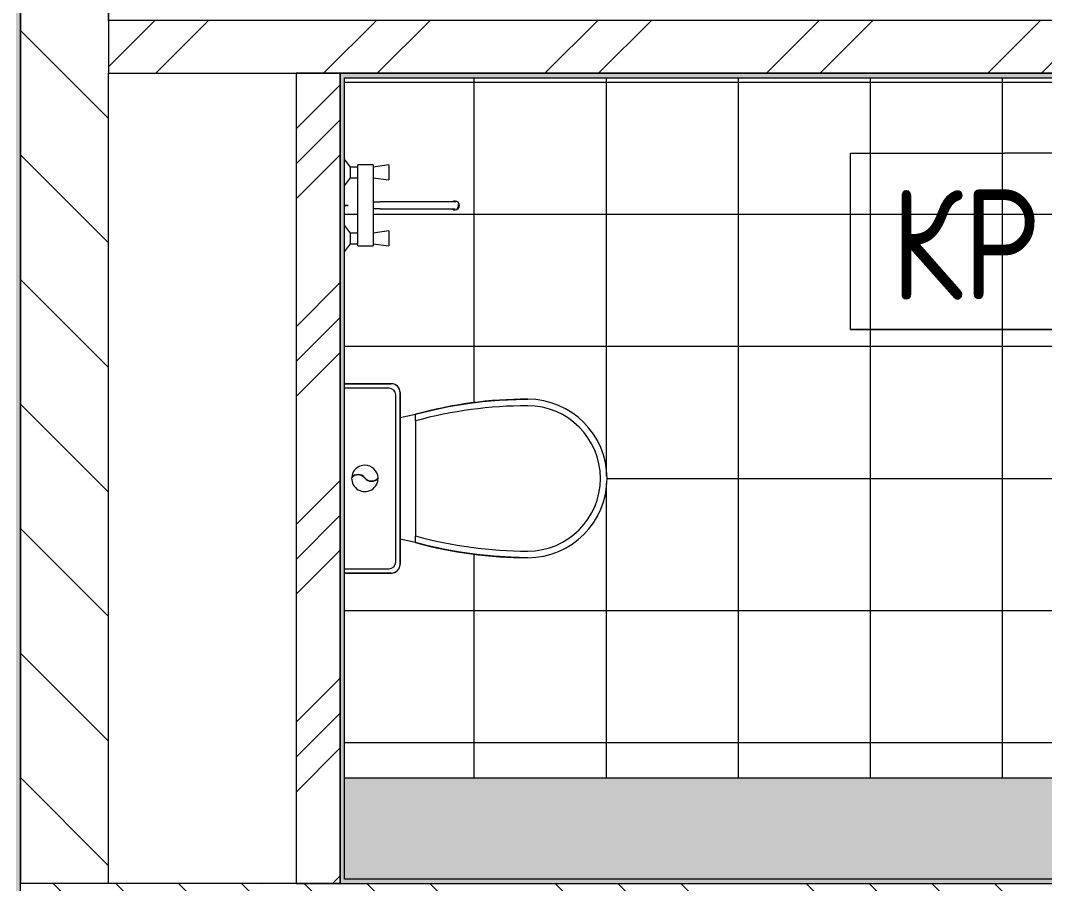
# Model space of a CAD drawing. Header units: millimetres. Extents: x 97 to 215964, y -4577 to 60645.
# Drawn here: x 195298 to 197624, y 23665 to 25625 of the extents above; entities that cross this region are included whole.
import ezdxf

# ---------------------------------------------------------------- set-up
doc = ezdxf.new("R2010")
doc.units = ezdxf.units.MM
doc.linetypes.add('ADSK_Линия сетки', pattern=[2500, 2000, -250, 0, -250])
for name, color, linetype, lineweight in [('A-FLOR-____-IDEN', 11, 'Continuous', 20), ('A-FLOR-____-OTLN', 192, 'Continuous', 9), ('A-FLOR-____-PATT', 8, 'Continuous', 9), ('A-GENM-____-OTLN', 13, 'Continuous', 9), ('A-WALL-____-MCUT', 113, 'Continuous', 9), ('A-WALL-____-PATT', 111, 'Continuous', 9), ('A-WALL-FNSH-MCUT', 113, 'Continuous', 9), ('P-SANR-FIXT-OTLN', 6, 'Continuous', 9), ('S-GRID-____-OTLN', 1, 'Continuous', 9)]:
    doc.layers.add(name, color=color, linetype=linetype, lineweight=lineweight)
doc.styles.add('GOST Common', font='GOST_Common.ttf', dxfattribs={"width": 0.9, "height": 250})
pattern_1 = [(270, (197528.47, 24585), (300, 2e-14), []), (0, (197528.47, 24585), (0, 300), [])]

# ---------------------------------------------------------------- blocks, each defined once
blk = doc.blocks.new('0083_СОШ675_АР_R22_rvt-1-О_АИ_ПП_8_400_Целиком')
at = {"layer": 'A-FLOR-____-PATT', "lineweight": 5}
h = blk.add_hatch(color=221, dxfattribs=at)
h.paths.add_polyline_path([(137831.4, 23675), (139232.2, 23675), (139232.2, 23905), (137236.2, 23905), (137236.2, 23675)])
h.paths.add_polyline_path([(139426.5, 23850.2), (139437.8, 23850.2), (139448, 23855.1), (139455.1, 23864), (139457.6, 23875), (139455.1, 23886), (139448, 23894.8), (139437.8, 23899.7), (139426.5, 23899.7), (139416.3, 23894.8), (139409.3, 23886), (139406.8, 23875), (139409.3, 23864), (139416.3, 23855.1)])
at = {"layer": 'A-WALL-____-PATT', "lineweight": 5}
h = blk.add_hatch(dxfattribs=at)
h.set_pattern_fill('FP_10', color=10, style=0, pattern_type=2)
h.set_pattern_definition([(135, (0, 0), (-141.42136, -141.42136), [])])
h.paths.add_polyline_path([(136700, 18825), (136700, 19025), (136500, 19025), (136500, 18825), (136573.6, 18825)])
h.paths.add_polyline_path([(136700, 19425), (136700, 22425), (136500, 22425), (136500, 19425), (136573.6, 19425)])
h.paths.add_polyline_path([(136500, 22825), (136700, 22825), (136700, 23465), (136500, 23465)])
h.paths.add_polyline_path([(136700, 23665), (136700, 25675), (136500, 25675), (136500, 23665), (136573.6, 23665)])
h.paths.add_polyline_path([(136700, 27875), (136700, 28125), (136500, 28125), (136500, 27875), (136573.6, 27875)])
h = blk.add_hatch(dxfattribs=at)
h.set_pattern_fill('FP_7', color=10, style=0, pattern_type=2)
h.set_pattern_definition([(45, (0, 0), (-251.4472, 251.4472), []), (45, (0, 381), (-251.4472, 251.4472), [])])
h.paths.add_polyline_path([(139089.1, 25505), (140250, 25505), (140250, 25625), (136700, 25625), (136700, 25505), (137831.4, 25505)])
h = blk.add_hatch(dxfattribs=at)
h.set_pattern_fill('FP_11', color=10, style=0, pattern_type=2)
h.set_pattern_definition([(45, (0, 0), (-224.5064, 224.5064), []), (45, (79.38, 0), (0, 449.0128), []), (45, (-79.38, 0), (0, 449.0128), [])])
h.paths.add_polyline_path([(137202.5, 23665), (137226.2, 23665), (137226.2, 25505), (137126.2, 25505), (137126.2, 23665)])
at = {"layer": 'A-FLOR-____-OTLN', "color": 90}
blk.add_line((137236.2, 23905), (139232.2, 23905), dxfattribs=at)
at = {"layer": 'A-WALL-____-MCUT', "color": 50, "lineweight": 13}
for p, q in [((136500, 25675), (136500, 23665)), ((136700, 25625), (136700, 25675)), ((140250, 25625), (136700, 25625)), ((136700, 25505), (140250, 25505)), ((136700, 23665), (136700, 25505)), ((137226.2, 25505), (137126.2, 25505)), ((137126.2, 25505), (137126.2, 23665)), ((137226.2, 23665), (137226.2, 25505)), ((137126.2, 23665), (137226.2, 23665))]:
    blk.add_line(p, q, dxfattribs=at)
at = {"layer": 'A-WALL-____-MCUT', "color": 10, "lineweight": 5}
blk.add_line((136700, 25625), (136700, 25505), dxfattribs=at)
blk = doc.blocks.new('MiraCad_GMd_-Ut_TaskBox_FormVertical - MiraCad_GMd_-Ut_TaskBox_FormVertical-3390830-О_АИ_ПП_8_400_Целиком')
at = {"layer": 'A-GENM-____-OTLN', "lineweight": 18}
h = blk.add_hatch(color=256, dxfattribs=at)
h.paths.add_polyline_path([(125.2, -101), (125.2, -100), (-175, -101)])
h.paths.add_polyline_path([(175, 100), (175, 101), (-175, 100)])
at = {"layer": 'A-GENM-____-OTLN', "color": 170, "lineweight": 18}
for p, q in [((-175, 101), (175, 101)), ((-173.3, 100), (-175, 101)), ((-175, 101), (175, 101)), ((173.3, 100), (175, 101)), ((-175, -101), (-173.2, -100)), ((125.2, -101), (-175, -101)), ((125.2, -101), (-175, -101))]:
    blk.add_line(p, q, dxfattribs=at)
blk = doc.blocks.new('ВК_Унитаз_ГОСТ 30493-96_R20 - С косым выпуском-V194-О_АИ_ПП_8_400_Целиком')
at = {"layer": 'P-SANR-FIXT-OTLN', "color": 170, "lineweight": 18}
for p, q in [((130, 215), (24, 215)), ((24, 215), (130, 215)), ((125, 205), (25, 205)), ((140, -190), (140, 190)), ((150, 195), (150, 190.8)), ((150, -195), (150, 195)), ((150, 195), (150, -195)), ((185, 145), (150, 137.4)), ((185, 130.7), (185, 145.7)), ((185, 130.7), (185, -130.7)), ((150, -137.4), (185, -145)), ((185, -145.7), (185, -130.7)), ((25, -205), (125, -205)), ((24, -215), (130, -215)), ((130, -215), (24, -215))]:
    blk.add_line(p, q, dxfattribs=at)
at = {"layer": 'P-SANR-FIXT-OTLN', "color": 170, "lineweight": 18, "flags": 128}
for points in [[(185, 145.7), (222.5, 155.2), (260.3, 163.1), (298.4, 169.6), (336.7, 174.5), (375.2, 177.8), (413.8, 179.6), (440, 180)], [(440, -180), (401.4, -179.2), (362.8, -176.9), (324.4, -173.1), (286.1, -167.7), (248.1, -160.7), (210.4, -152.3), (185, -145.7)]]:
    blk.add_lwpolyline(points, dxfattribs=at)
at = {"layer": 'P-SANR-FIXT-OTLN', "color": 170, "lineweight": 18}
for centre, radius, start, end in [((130, 195), 20, 360, 90), ((130, 195), 20, 80, 90), ((130, 195), 20, 0, 90), ((130, 195), 20, 50, 70), ((125, 190), 15, 0, 90), ((130, 195), 20, 30, 40), ((130, 195), 20, 20, 28.6076), ((130, 195), 20, 360, 10), ((440, -786), 966, 90, 105.3062), ((440, -786), 966, 90, 105.3062), ((440, -801), 966, 90, 105.3062), ((440, 0), 180, 0, 90), ((440, 0), 180, 270, 90), ((440, 0), 165, 0, 90), ((70, -0.1), 30, 2.9611, 176.4965), ((55, -10.9), 19.1, 37.7116, 141.5159), ((70, 0.1), 30, 178.194, 1.3536), ((55, -10), 19, 37.7541, 141.885), ((85, 13.3), 19.1, 217.7541, 321.5226), ((85, 12.4), 18.9, 217.7116, 322.1574), ((440, 0), 180, 270, 360), ((440, 0), 165, 270, 0), ((440, 801), 966, 254.6938, 270), ((440, 786), 966, 254.6938, 270), ((440, 786), 966, 254.6938, 270), ((125, -190), 15, 270, 0), ((130, -195), 20, 270, 0), ((130, -195), 20, 270, 0), ((130, -195), 20, 320, 340), ((130, -195), 20, 350, 0), ((130, -195), 20, 270, 280), ((130, -195), 20, 290, 310)]:
    blk.add_arc(centre, radius, start, end, dxfattribs=at)
blk = doc.blocks.new('Смеситель для внутр_поливочного крана - Смеситель-V202-О_АИ_ПП_8_400_Целиком')
at = {"layer": 'P-SANR-FIXT-OTLN', "color": 170, "lineweight": 18}
for p, q in [((-8, 231), (-8, 91)), ((8, 91), (8, 231)), ((-92, 110.1), (-87, 75)), ((-92, 110.1), (-75, 110.1)), ((-89, 111.1), (-89, 110.1)), ((-75, 111.1), (-75, 111.1)), ((-75, 111.1), (-75, 111.1)), ((-75, 110.1), (-58, 110.1)), ((-63, 75), (-58, 110.1)), ((-61, 110.1), (-61, 111.1)), ((58, 110.1), (63, 75)), ((58, 110.1), (75, 110.1)), ((61, 111.1), (61, 110.1)), ((75, 111.1), (75, 111.1)), ((75, 111.1), (75, 111.1)), ((75, 110.1), (92, 110.1)), ((87, 75), (92, 110.1)), ((89, 110.1), (89, 111.1)), ((-92, 75), (-92, 40)), ((-92, 75), (-75, 75)), ((-75, 75), (75, 75)), ((75, 75), (92, 75)), ((92, 40), (92, 75)), ((-87, 23.4), (-105.4, 10)), ((-75, 40), (-92, 40)), ((-87, 40), (-87, 23.4)), ((-63, 23.4), (-87, 23.4)), ((75, 40), (-75, 40)), ((-63, 23.4), (-63, 40)), ((-44.6, 10), (-63, 23.4)), ((63, 23.4), (44.6, 10)), ((63, 40), (63, 23.4)), ((87, 23.4), (63, 23.4)), ((92, 40), (75, 40)), ((87, 23.4), (87, 40)), ((105.4, 10), (87, 23.4)), ((0, 11.2), (0, 18)), ((0, 18), (0, 11.2))]:
    blk.add_line(p, q, dxfattribs=at)
at = {"layer": 'P-SANR-FIXT-OTLN', "color": 170, "lineweight": 18, "flags": 128}
for points in [[(-8, 261), (-8, 261), (-8, 260.9), (-8, 260.8), (-8, 260.6), (-8, 260.4), (-8, 260.1), (-8, 259.8), (-8, 259.5), (-8, 259.1), (-8, 258.6), (-8, 258.1), (-8, 257.6), (-8, 257), (-8, 256.4), (-8, 255.8), (-8, 255.1), (-8, 254.3), (-8, 253.6), (-8, 252.7), (-8, 251.9), (-8, 251), (-8, 250.1), (-8, 249.2), (-8, 248.2), (-8, 247.2), (-8, 246.2), (-8, 245.1), (-8, 244.1), (-8, 243), (-8, 241.9), (-8, 240.7), (-8, 239.6), (-8, 238.4), (-8, 237.3), (-8, 236.1), (-8, 234.9), (-8, 233.7), (-8, 232.5), (-8, 231.3), (-8, 231)], [(8, 231), (8, 232.2), (8, 233.4), (8, 234.6), (8, 235.8), (8, 237), (8, 238.1), (8, 239.3), (8, 240.4), (8, 241.6), (8, 242.7), (8, 243.8), (8, 244.9), (8, 245.9), (8, 246.9), (8, 247.9), (8, 248.9), (8, 249.9), (8, 250.8), (8, 251.7), (8, 252.5), (8, 253.3), (8, 254.1), (8, 254.9), (8, 255.6), (8, 256.2), (8, 256.9), (8, 257.5), (8, 258), (8, 258.5), (8, 259), (8, 259.4), (8, 259.7), (8, 260.1), (8, 260.3), (8, 260.6), (8, 260.7), (8, 260.9), (8, 261), (8, 261)], [(-8, 74.8), (-8, 75.8), (-8, 76.9), (-8, 77.9), (-8, 79), (-8, 80.1), (-8, 81.3), (-8, 82.4), (-8, 83.6), (-8, 84.7), (-8, 85.9), (-8, 87.1), (-8, 88.3), (-8, 89.5), (-8, 90.7), (-8, 91)], [(8, 91), (8, 89.8), (8, 88.6), (8, 87.4), (8, 86.2), (8, 85), (8, 83.9), (8, 82.7), (8, 81.6), (8, 80.4), (8, 79.3), (8, 78.2), (8, 77.1), (8, 76.1), (8, 75.1)]]:
    blk.add_lwpolyline(points, dxfattribs=at)
at = {"layer": 'P-SANR-FIXT-OTLN', "color": 170, "lineweight": 18}
for radius, start, end in [(10, 0, 180), (10, 360, 180), (10, 180, 210), (10, 180, 210), (8, 165, 180), (8, 30, 105), (10, 330, 360), (10, 330, 360)]:
    blk.add_arc((0, 261), radius, start, end, dxfattribs=at)
blk = doc.blocks.new('0083_СОШ675_ВК_R22_rvt-1-О_АИ_ПП_8_400_Целиком')
at = {"layer": 'A-GENM-____-OTLN', "color": 170, "lineweight": 18}
blk.add_blockref('MiraCad_GMd_-Ut_TaskBox_FormVertical - MiraCad_GMd_-Ut_TaskBox_FormVertical-3390830-О_АИ_ПП_8_400_Целиком', (136875, 23565), dxfattribs=at)
at = {"layer": 'P-SANR-FIXT-OTLN', "color": 170, "lineweight": 18, "rotation": 269.9999999999998}
blk.add_blockref('Смеситель для внутр_поливочного крана - Смеситель-V202-О_АИ_ПП_8_400_Целиком', (137226.2, 25205), dxfattribs=at)
at = {"layer": 'P-SANR-FIXT-OTLN', "color": 170, "lineweight": 18}
blk.add_blockref('ВК_Унитаз_ГОСТ 30493-96_R20 - С косым выпуском-V194-О_АИ_ПП_8_400_Целиком', (137212.2, 24585), dxfattribs=at)
blk = doc.blocks.new('ADSK_Марка_Перекрытие - Типоразмер_ADSK_Марка-158127-О_АИ_ПП_8_400_Целиком')
at = {"layer": 'A-FLOR-____-IDEN'}
for p, q in [((-4.5, 4), (-1, 4)), ((-4.5, 0), (-4.5, 4)), ((4.5, 4), (-1, 4)), ((4.5, 0), (4.5, 4)), ((4.5, 0), (-4.5, 0)), ((-4.5, 0), (4, 0))]:
    blk.add_line(p, q, dxfattribs=at)

msp = doc.modelspace()

# ---------------------------------------------------------------- hatches: boundary and pattern name
at = {"layer": 'A-FLOR-____-PATT'}
h = msp.add_hatch(dxfattribs=at)
h.set_pattern_fill('FP_160', color=256, style=0, pattern_type=2)
h.set_pattern_definition(pattern_1)
h.paths.add_polyline_path([(198515.880822, 23675.000586), (199037.887824, 23675.000586), (199037.887824, 23892.999575), (199247.887824, 23892.999575), (199247.887824, 24991.877104), (199037.887824, 24992.999575), (199037.887824, 25495.000387), (196034.058729, 25495.000387), (196034.158017, 25310.288006), (196047.461657, 25291.977117), (196064.058729, 25291.997932), (196064.058729, 25296.977117), (196099.058729, 25296.397856), (196099.558033, 25292.04816), (196134.199894, 25296.977117), (196134.199894, 25262.977117), (196099.058729, 25267.956302), (196100.058729, 25212.977117), (196289.058729, 25211.90532), (196292.168849, 25208.537931), (196292.372473, 25205.030227), (196290.138664, 25199.735095), (196288.329317, 25197.746781), (196285.058729, 25196.977117), (196284.793142, 25198.048914), (196281.039491, 25196.977117), (196099.058729, 25196.339878), (196099.205024, 25141.997932), (196134.199894, 25146.977117), (196134.199894, 25112.977117), (196099.058729, 25117.956302), (196099.058729, 25112.977117), (196064.058729, 25113.556378), (196064.058729, 25117.977117), (196047.461657, 25117.977117), (196034.058729, 25099.529569), (196035.058729, 24799.977542), (196145.558449, 24799.162127), (196153.167413, 24794.912673), (196155.990768, 24791.787031), (196158.982506, 24786.106908), (196159.377245, 24785.153923), (196160.058729, 24774.977542), (196160.058729, 24722.409975), (196230.058729, 24738.635742), (196278.927756, 24749.698298), (196371.948658, 24761.497477), (196453.168799, 24764.568094), (196496.646157, 24758.844191), (196540.058729, 24740.862115), (196577.33795, 24712.256763), (196605.943302, 24674.977542), (196617.916059, 24647.890684), (196624.43649, 24627.682685), (196629.604647, 24581.528447), (196623.925378, 24538.390114), (196617.815625, 24522.0644), (196605.63175, 24494.571521), (196577.33795, 24457.698322), (196540.058729, 24429.092969), (196492.763871, 24410.599781), (196450.058729, 24404.977542), (196364.152872, 24408.804935), (196269.874483, 24422.306189), (196160.058729, 24447.54511), (196159.243314, 24384.477822), (196155.990767, 24378.168053), (196151.868218, 24374.045504), (196146.188095, 24371.053765), (196145.23511, 24370.659026), (196135.058729, 24369.977542), (196034.058729, 24369.977542), (196034.058729, 23905), (198030.058729, 23905), (198030.058729, 23974.977542), (198430.058729, 23974.977542), (198430.058729, 23675.000586)])
h.paths.add_polyline_path([(198068.056085, 23905), (198068.213074, 23905.106208), (198068.12237, 23905.099203)])
h.paths.add_polyline_path([(196047.461657, 25141.977117), (196064.058729, 25141.977117), (196064.058729, 25267.977117), (196047.461657, 25267.977117), (196034.058729, 25249.529569), (196034.158017, 25160.288006), (196043.465673, 25147.477117)])
h = msp.add_hatch(dxfattribs=at)
h.set_pattern_fill('FP_160', color=256, style=0, pattern_type=2)
h.set_pattern_definition(pattern_1)
h.paths.add_polyline_path([(198515.880822, 23675.000586), (199037.887824, 23675.000586), (199037.887824, 23892.999575), (199247.887824, 23892.999575), (199247.887824, 24991.877104), (199037.887824, 24992.999575), (199037.887824, 25495.000387), (196034.058729, 25495.000387), (196034.158017, 25310.288006), (196047.461657, 25291.977117), (196064.058729, 25291.997932), (196064.058729, 25296.977117), (196099.058729, 25296.397856), (196099.558033, 25292.04816), (196134.199894, 25296.977117), (196134.199894, 25262.977117), (196099.058729, 25267.956302), (196100.058729, 25212.977117), (196289.058729, 25211.90532), (196292.168849, 25208.537931), (196292.372473, 25205.030227), (196290.138664, 25199.735095), (196288.329317, 25197.746781), (196285.058729, 25196.977117), (196284.793142, 25198.048914), (196281.039491, 25196.977117), (196099.058729, 25196.339878), (196099.205024, 25141.997932), (196134.199894, 25146.977117), (196134.199894, 25112.977117), (196099.058729, 25117.956302), (196099.058729, 25112.977117), (196064.058729, 25113.556378), (196064.058729, 25117.977117), (196047.461657, 25117.977117), (196034.058729, 25099.529569), (196035.058729, 24799.977542), (196145.558449, 24799.162127), (196153.167413, 24794.912673), (196155.990768, 24791.787031), (196158.982506, 24786.106908), (196159.377245, 24785.153923), (196160.058729, 24774.977542), (196160.058729, 24722.409975), (196230.058729, 24738.635742), (196278.927756, 24749.698298), (196371.948658, 24761.497477), (196453.168799, 24764.568094), (196496.646157, 24758.844191), (196540.058729, 24740.862115), (196577.33795, 24712.256763), (196605.943302, 24674.977542), (196617.916059, 24647.890684), (196624.43649, 24627.682685), (196629.604647, 24581.528447), (196623.925378, 24538.390114), (196617.815625, 24522.0644), (196605.63175, 24494.571521), (196577.33795, 24457.698322), (196540.058729, 24429.092969), (196492.763871, 24410.599781), (196450.058729, 24404.977542), (196364.152872, 24408.804935), (196269.874483, 24422.306189), (196160.058729, 24447.54511), (196159.243314, 24384.477822), (196155.990767, 24378.168053), (196151.868218, 24374.045504), (196146.188095, 24371.053765), (196145.23511, 24370.659026), (196135.058729, 24369.977542), (196034.058729, 24369.977542), (196034.058729, 23905), (198030.058729, 23905), (198030.058729, 23974.977542), (198430.058729, 23974.977542), (198430.058729, 23675.000586)])
h.paths.add_polyline_path([(198068.056085, 23905), (198068.213074, 23905.106208), (198068.12237, 23905.099203)])
h.paths.add_polyline_path([(196047.461657, 25141.977117), (196064.058729, 25141.977117), (196064.058729, 25267.977117), (196047.461657, 25267.977117), (196034.058729, 25249.529569), (196034.158017, 25160.288006), (196043.465673, 25147.477117)])
at = {"layer": 'A-WALL-____-PATT'}
h = msp.add_hatch(color=7, dxfattribs=at)
h.paths.add_polyline_path([(195287.888824, 22825), (195297.888824, 22825), (195297.888824, 25674.999986), (195287.888824, 25674.999986), (195287.888824, 22835)])
h.paths.add_polyline_path([(195297.888824, 27874.999986), (195297.888824, 28115.000984), (195287.888824, 28115.000984), (195287.888824, 27874.999986)])
for points in [[(199037.887824, 25495.000387), (199047.887824, 25495.000387), (199047.887824, 25505.000387), (196024.058729, 25505.000387), (196024.058729, 25495.000387), (197887.000889, 25495.000387)], [(196024.058729, 23675.000586), (196034.058729, 23675.000586), (196034.058729, 25495.000387), (196024.058729, 25495.000387), (196024.058729, 24062.139538)], [(198201.436308, 23665.000586), (199037.887824, 23665.000586), (199037.887824, 23675.000586), (196024.058729, 23675.000586), (196024.058729, 23665.000586), (197887.000889, 23665.000586)]]:
    msp.add_hatch(color=7, dxfattribs=at).paths.add_polyline_path(points)
h = msp.add_hatch(dxfattribs=at)
h.set_pattern_fill('FP_8', style=0, pattern_type=2)
h.set_pattern_definition([(135, (58797.89, 0), (-142.5612, -142.5612), []), (135, (58940.45, 0), (-142.5612, -142.5612), [252.016, -50.403, 3.353, -47.05])])
h.paths.add_polyline_path([(198830.325336, 23465.000586), (199047.865903, 23465.000586), (199047.865903, 23665.000586), (195297.865903, 23665.000586), (195297.865903, 23465.000586), (198515.880822, 23465.000586)])

# ---------------------------------------------------------------- linework, layer by layer
at = {"layer": 'A-WALL-____-MCUT', "color": 7}
for p, q in [((195297.888824, 22825), (195297.888824, 25674.999986)), ((195497.888824, 25674.999986), (195497.888824, 25625.000161)), ((199257.887824, 25625.000161), (195497.888824, 25625.000161)), ((196024.058729, 23665.000586), (195297.865903, 23665.000586))]:
    msp.add_line(p, q, dxfattribs=at)
at = {"layer": 'A-WALL-FNSH-MCUT', "color": 7}
for p, q in [((199047.887824, 25505.000387), (196024.058729, 25505.000387)), ((196024.058729, 25505.000387), (196024.058729, 23665.000586)), ((196034.058729, 25495.000387), (199037.887824, 25495.000387)), ((196034.058729, 23675.000586), (196034.058729, 25495.000387)), ((196024.058729, 23665.000586), (199047.887824, 23665.000586)), ((199037.887824, 23675.000586), (196034.058729, 23675.000586))]:
    msp.add_line(p, q, dxfattribs=at)
at = {"layer": 'S-GRID-____-OTLN', "linetype": 'ADSK_Линия сетки'}
msp.add_line((195297.888824, -3572.657751), (195297.888824, 60644.999414), dxfattribs=at)

# ---------------------------------------------------------------- block references
at = {"color": 250, "lineweight": 5}
for name in ['0083_СОШ675_АР_R22_rvt-1-О_АИ_ПП_8_400_Целиком', '0083_СОШ675_ВК_R22_rvt-1-О_АИ_ПП_8_400_Целиком']:
    msp.add_blockref(name, (58797.887824, 0), dxfattribs=at)
at = {"layer": 'A-FLOR-____-IDEN', "xscale": 99.99999999999993, "yscale": 99.99999999999993, "zscale": 99.99999999999993}
msp.add_blockref('ADSK_Марка_Перекрытие - Типоразмер_ADSK_Марка-158127-О_АИ_ПП_8_400_Целиком', (197632.887824, 24923.406426), dxfattribs=at)

# ---------------------------------------------------------------- texts
at = {"layer": 'A-FLOR-____-IDEN', "lineweight": 9, "insert": (197273.956979, 25241.244), "char_height": 250, "width": 432.91125, "attachment_point": 1, "style": 'GOST Common'}
msp.add_mtext('КР', dxfattribs=at)

doc.saveas('drawing.dxf')
